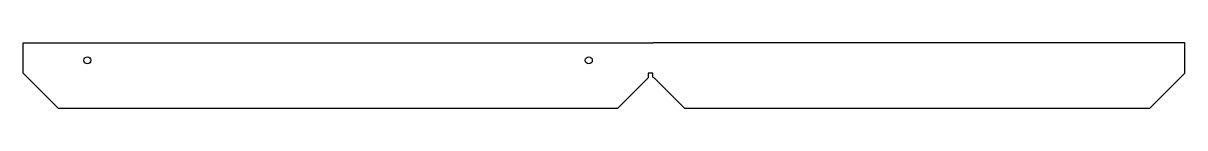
# Model space of a CAD drawing. Header units: millimetres. Extents: x -159 to 837, y 237 to 293.
import ezdxf

# ---------------------------------------------------------------- set-up
doc = ezdxf.new("R2010")
doc.units = ezdxf.units.MM
doc.layers.add('CANTONEIRA_LATER', color=7, linetype='Continuous')
doc.layers.add('Default', color=7, linetype='Continuous')

# ---------------------------------------------------------------- blocks, each defined once
blk = doc.blocks.new('SE')
at = {"layer": 'CANTONEIRA_LATER', "color": 7, "linetype": 'Continuous'}
for p, q in [((-158.64, 293.34), (377.36, 293.34)), ((-158.64, 267.34), (-158.64, 293.34)), ((377.36, 293.34), (381.38, 293.34)), ((837.38, 293.34), (381.38, 293.34)), ((837.38, 267.34), (837.38, 293.34)), ((-154.64, 263.31), (-128.64, 237.31)), ((351.36, 237.31), (377.36, 263.31)), ((377.36, 267.34), (377.36, 263.31)), ((381.38, 267.34), (377.36, 267.34)), ((381.38, 263.96), (381.38, 267.34)), ((382.38, 263.31), (408.38, 237.31)), ((807.38, 237.31), (833.38, 263.31)), ((-128.64, 237.31), (351.36, 237.31)), ((408.38, 237.31), (807.38, 237.31))]:
    blk.add_line(p, q, dxfattribs=at)
for centre in [(-103.64, 278.34), (326.36, 278.34)]:
    blk.add_circle(centre, 3, dxfattribs=at)
blk.add_open_spline([(381.38, 263.96), (381.71, 263.74), (382.04, 263.53), (382.38, 263.31)], degree=3, dxfattribs=at)

msp = doc.modelspace()

# ---------------------------------------------------------------- linework, layer by layer
at = {"layer": 'Default', "color": 7, "linetype": 'Continuous'}
for p, q in [((-154.64, 263.31), (-158.64, 267.34)), ((833.38, 263.31), (837.38, 267.34))]:
    msp.add_line(p, q, dxfattribs=at)

# ---------------------------------------------------------------- block references
at = {"layer": 'Default'}
msp.add_blockref('SE', (0, 0), dxfattribs=at)

doc.saveas('drawing.dxf')
